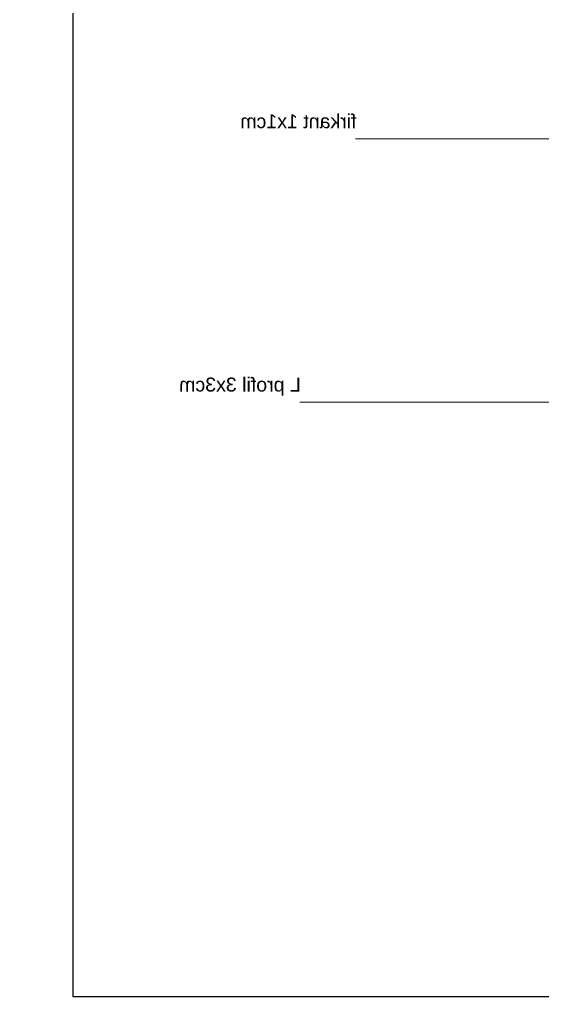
# Model space of a CAD drawing. Header units: centimetres. Extents: x -26724 to 60145, y -23645 to 6771.
# Drawn here: x -3131.2 to -2919.1, y -74.5 to 321.9 of the extents above; entities that cross this region are included whole.
import ezdxf

# ---------------------------------------------------------------- set-up
doc = ezdxf.new("R2010")
doc.units = ezdxf.units.CM
doc.layers.add('3.IZGLED 2', color=7, linetype='Continuous', lineweight=9, true_color=0x4a4a4a)
doc.layers.add('4.KOTE', color=88, linetype='Continuous', lineweight=15)
doc.layers.add('zid', color=7, linetype='Continuous', lineweight=40)
doc.layers.add('tekst @ 50', color=7, linetype='Continuous')
doc.styles.add('Notes', font='arial.ttf', dxfattribs={"height": 3})
doc.styles.get("Standard").update_dxf_attribs({"font": 'calibri.ttf'})
doc.dimstyles.new('ja 1 50', dxfattribs={"dimtxt": 10, "dimasz": 5, "dimexe": 5, "dimexo": 5, "dimgap": 1, "dimtad": 1, "dimdec": 0, "dimtxsty": 'Standard', "dimblk": 'ARCHTICK', "dimcen": 2.5, "dimclrd": 256, "dimclrt": 7, "dimadec": 0, "dimazin": 0, "dimtfac": 1, "dimtdec": 0, "dimtix": 1, "dimtmove": 1, "dimatfit": 3, "dimldrblk": 'ARCHTICK', "dimfxl": 10, "dimfxlon": 1, "dimlwd": 0, "dimlwe": 9, "dimarcsym": 0})

# ---------------------------------------------------------------- blocks, each defined once
blk = doc.blocks.new('_ArchTick')
at = {"color": 0, "linetype": 'ByBlock', "const_width": 0.15}
blk.add_lwpolyline([(-0.5, -0.5), (0.5, 0.5)], dxfattribs=at)
blk = doc.blocks.new('*D2077')
at = {"layer": '4.KOTE', "color": 0, "lineweight": 9, "transparency": 16777216}
for p, q in [((-6446.34, 430.41), (-6461.34, 430.41)), ((-6454.61, 258.9), (-6451.34, 258.9))]:
    blk.add_line(p, q, dxfattribs=at)
at = {"layer": '4.KOTE', "lineweight": 0, "transparency": 16777216}
blk.add_line((-6456.34, 430.41), (-6456.34, 258.9), dxfattribs=at)
at = {"layer": 'Defpoints', "color": 0, "transparency": 16777216}
for p in [(0, 430.41, 13.5), (-6456.35, 258.9, 13.5), (-6456.34, 258.9)]:
    blk.add_point(p, dxfattribs=at)
at = {"layer": '4.KOTE', "lineweight": 0, "transparency": 16777216, "xscale": 5, "yscale": 5, "zscale": 5}
for p, rotation in [((-6456.34, 430.41), 90), ((-6456.34, 258.9), 270)]:
    blk.add_blockref('_ArchTick', p, dxfattribs=dict(at, rotation=rotation))
at = {"layer": '4.KOTE', "color": 7, "transparency": 16777216, "insert": (-6462.42, 344.65), "char_height": 10, "attachment_point": 5, "rotation": 90}
blk.add_mtext('172', dxfattribs=at)

msp = doc.modelspace()

# ---------------------------------------------------------------- linework, layer by layer
at = {"layer": '3.IZGLED 2', "ltscale": 0.8}
for points in [[(-2848.56, 273.47), (-2994.99, 273.47)], [(-2871.16, 166.62), (-3017.58, 166.62)]]:
    msp.add_lwpolyline(points, dxfattribs=at)
at = {"layer": 'zid', "lineweight": 25, "ltscale": 12}
msp.add_lwpolyline([(-3109.56, -74.48), (-1327.56, -74.48), (-1327.56, 1185.52), (-3109.56, 1185.52)], close=True, dxfattribs=at)

# ---------------------------------------------------------------- texts
at = {"layer": 'tekst @ 50', "ltscale": 0.8, "extrusion": (0, 0, -1), "char_height": 5.6759, "attachment_point": 1, "text_direction": (-1, 0, 0), "style": 'Notes'}
for s, insert in [('firkant 1x1cm', (-2994.52, 283.48)), ('L profil 3x3cm', (-3017.11, 176.64))]:
    msp.add_mtext_dynamic_manual_height_columns(s, width=290.6445, gutter_width=750, heights=[0], dxfattribs=dict(at, insert=insert))

# ---------------------------------------------------------------- dimensions: what is measured, and where the dimension line sits
at = {"layer": '4.KOTE'}
dim = msp.add_linear_dim(base=(-6456.34, 258.9), p1=(0, 430.41, 13.5), p2=(-6456.35, 258.9, 13.5), angle=90, dimstyle='ja 1 50', dxfattribs=at)
dim.commit()
dim.dimension.update_dxf_attribs({"geometry": '*D2077', "text_midpoint": (-6462.42, 344.65)})

doc.saveas('drawing.dxf')
